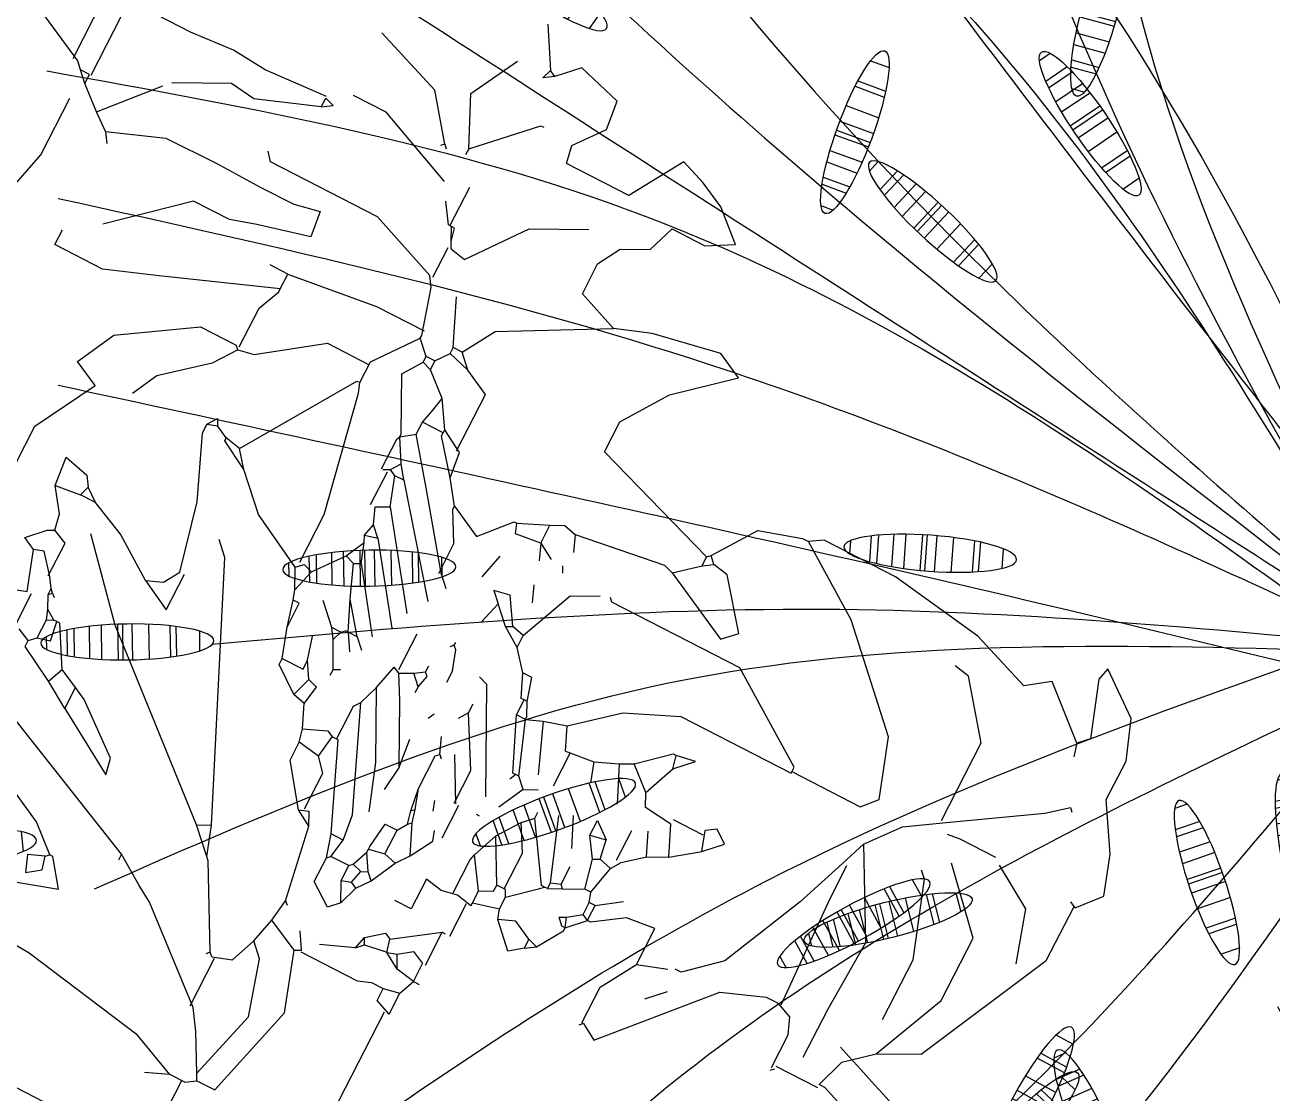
# Model space of a CAD drawing. Header units: metres. Extents: x 1769 to 3632, y 809 to 2652.
# Drawn here: x 2679.4147 to 2679.7079, y 1803.9385 to 1804.1896 of the extents above; entities that cross this region are included whole.
import ezdxf

# ---------------------------------------------------------------- set-up
doc = ezdxf.new("R2010")
doc.units = ezdxf.units.M
doc.header["$LTSCALE"] = 10
doc.layers.add('L-PLNT', color=66, linetype='Continuous')
doc.layers.add('Vegetation - Trees', color=64, linetype='Continuous', lineweight=30)

# ---------------------------------------------------------------- blocks, each defined once
blk = doc.blocks.new('GARRA DE LEON')
at = {"layer": 'L-PLNT', "color": 65, "linetype": 'Continuous'}
for p, q in [((1271.9933, 335.3613), (1272.0223, 335.3116)), ((1272.0554, 335.3323), (1272.0305, 335.3075)), ((1272.1134, 335.3158), (1272.0554, 335.3323)), ((1272.0181, 335.2992), (1272.0223, 335.3116)), ((1272.0305, 335.3075), (1272.0181, 335.2992)), ((1272.0305, 335.3075), (1272.0223, 335.3116)), ((1272.1175, 335.2785), (1272.1134, 335.3158)), ((1271.9477, 335.2412), (1271.9809, 335.3034)), ((1272.0885, 335.2412), (1272.1175, 335.2785)), ((1272.2211, 335.2868), (1272.1796, 335.2185)), ((1272.2542, 335.2744), (1272.2211, 335.2868)), ((1272.2873, 335.2578), (1272.2542, 335.2744)), ((1271.9063, 335.2247), (1271.8152, 335.2578)), ((1271.9767, 335.1791), (1272.043, 335.2454)), ((1272.043, 335.2454), (1272.0471, 335.2454)), ((1272.3246, 335.2247), (1272.2873, 335.2578)), ((1271.9767, 335.1791), (1271.9477, 335.2412)), ((1272.0927, 335.2185), (1272.0885, 335.2412)), ((1271.9477, 335.1708), (1271.9063, 335.2247)), ((1272.1796, 335.2185), (1272.0927, 335.2185)), ((1272.2915, 335.206), (1272.3246, 335.2247)), ((1272.2335, 335.1708), (1272.2459, 335.206)), ((1272.2459, 335.206), (1272.2915, 335.206)), ((1271.4901, 335.0549), (1271.4891, 335.1874)), ((1271.8649, 335.1729), (1271.8194, 335.1729)), ((1271.9684, 335.1294), (1271.8649, 335.1729)), ((1271.9477, 335.1708), (1271.9436, 335.1667)), ((1271.9477, 335.1708), (1271.9519, 335.1667)), ((1271.9767, 335.1791), (1271.9767, 335.1708)), ((1272.2003, 335.1543), (1272.2335, 335.1708)), ((1271.662, 335.1548), (1271.604, 335.1504)), ((1271.7076, 335.1512), (1271.662, 335.1548)), ((1271.7904, 335.1563), (1271.7076, 335.1512)), ((1271.8028, 335.1501), (1271.7904, 335.1543)), ((1271.7904, 335.1418), (1271.7904, 335.1543)), ((1272.0885, 335.1253), (1272.1548, 335.1584)), ((1272.1838, 335.1253), (1272.2003, 335.1543)), ((1271.5191, 335.0466), (1271.5191, 335.1501)), ((1271.604, 335.1504), (1271.5419, 335.1504)), ((1271.7904, 335.1418), (1271.7117, 335.1129)), ((1271.7904, 335.1418), (1271.8028, 335.1501)), ((1271.9995, 335.0839), (1271.9995, 335.1377)), ((1272.0347, 335.0549), (1272.0885, 335.1253)), ((1272.1838, 335.0839), (1272.1838, 335.1253)), ((1271.6786, 335.117), (1271.6123, 335.0839)), ((1271.7117, 335.1129), (1271.6786, 335.117)), ((1271.9974, 335.0839), (1271.9809, 335.1087)), ((1271.4963, 335.0549), (1271.4135, 335.0963)), ((1272.3701, 335.0963), (1272.2832, 335.0797)), ((1272.4033, 335.0797), (1272.3701, 335.0963)), ((1271.546, 335.0093), (1271.604, 335.0756)), ((1272.0015, 335.0839), (1271.9974, 335.0839)), ((1272.0098, 335.0673), (1272.0015, 335.0839)), ((1272.0057, 335.0839), (1272.0015, 335.0839)), ((1272.0098, 335.0673), (1272.0057, 335.0839)), ((1272.2376, 335.0632), (1272.1838, 335.0839)), ((1272.2832, 335.0797), (1272.2376, 335.0632)), ((1272.337, 335.0218), (1272.4033, 335.0797)), ((1271.7655, 335.0528), (1271.7572, 335.0632)), ((1272.014, 335.059), (1272.0098, 335.0673)), ((1272.0098, 335.0176), (1272.0098, 335.059)), ((1272.014, 335.059), (1272.0347, 335.0549)), ((1272.1092, 334.9928), (1272.2376, 335.0632)), ((1271.5046, 335.0466), (1271.4963, 335.0549)), ((1271.517, 335.0342), (1271.5046, 335.0466)), ((1271.517, 335.0466), (1271.5046, 335.0466)), ((1271.517, 335.0342), (1271.517, 335.0466)), ((1271.9146, 335.0528), (1271.7655, 335.0528)), ((1272.0057, 335.0176), (1271.9146, 335.0528)), ((1271.546, 335.0093), (1271.517, 335.0342)), ((1271.5667, 334.9928), (1271.6371, 335.0197)), ((1271.6371, 335.0197), (1271.7076, 335.0207)), ((1271.7076, 335.0207), (1271.7696, 335.0192)), ((1271.7696, 335.0192), (1271.8152, 335.0192)), ((1271.8152, 335.0192), (1271.8484, 335.0259)), ((1271.8484, 335.0259), (1271.8525, 334.9928)), ((1272.014, 335.0052), (1272.0057, 335.0176)), ((1272.2976, 334.9638), (1272.337, 335.0218)), ((1271.5088, 334.9306), (1271.5088, 335.0093)), ((1271.5667, 334.9928), (1271.546, 335.0093)), ((1272.0305, 334.9472), (1272.014, 335.0052)), ((1272.0719, 334.9514), (1272.0471, 335.0093)), ((1271.5667, 334.9928), (1271.575, 334.9803)), ((1271.8525, 334.9928), (1271.7862, 334.9762)), ((1272.0844, 334.9514), (1272.1092, 334.9928)), ((1271.7034, 334.9658), (1271.6164, 334.8892)), ((1271.7531, 334.9658), (1271.7034, 334.9658)), ((1271.7862, 334.9762), (1271.7531, 334.9658)), ((1272.9747, 334.9679), (1272.9706, 334.9514)), ((1273.0286, 334.9265), (1272.9747, 334.9679)), ((1271.8484, 334.9389), (1271.9643, 334.9534)), ((1271.9643, 334.9534), (1272.0305, 334.9534)), ((1272.0719, 334.9431), (1272.0719, 334.9514)), ((1272.0844, 334.9514), (1272.0719, 334.9514)), ((1272.1009, 334.9348), (1272.0844, 334.9514)), ((1272.2976, 334.9224), (1272.2976, 334.9638)), ((1272.9706, 334.9514), (1272.9954, 334.881)), ((1271.8484, 334.9389), (1271.8235, 334.9389)), ((1271.8484, 334.9182), (1271.8484, 334.9389)), ((1271.9891, 334.8892), (1272.0305, 334.9431)), ((1272.0305, 334.9431), (1272.0305, 334.9472)), ((1272.0471, 334.9265), (1272.0305, 334.9431)), ((1272.0595, 334.9265), (1272.0719, 334.9431)), ((1272.1009, 334.9348), (1272.0719, 334.9431)), ((1272.1341, 334.9182), (1272.1009, 334.9348)), ((1272.5109, 334.9224), (1272.5648, 334.9389)), ((1272.5648, 334.9389), (1272.573, 334.9389)), ((1272.5896, 334.9493), (1272.573, 334.9389)), ((1272.6642, 334.8768), (1272.573, 334.9389)), ((1272.689, 334.9493), (1272.5896, 334.9493)), ((1272.8132, 334.9306), (1272.689, 334.9493)), ((1271.4549, 334.7153), (1271.5088, 334.9306)), ((1272.0471, 334.9182), (1272.0471, 334.9265)), ((1272.0595, 334.9265), (1272.0471, 334.9265)), ((1272.0595, 334.9141), (1272.0595, 334.9265)), ((1272.4695, 334.8644), (1272.2976, 334.9224)), ((1272.4736, 334.8685), (1272.5109, 334.9224)), ((1272.8919, 334.9017), (1272.8132, 334.9306)), ((1272.9209, 334.9224), (1272.8919, 334.9017)), ((1272.983, 334.8685), (1272.9209, 334.9224)), ((1273.0472, 334.8768), (1273.0286, 334.9265)), ((1271.8484, 334.9182), (1271.7076, 334.8644)), ((1271.8359, 334.8851), (1271.8484, 334.9141)), ((1271.8484, 334.9141), (1271.8484, 334.9182)), ((1272.0305, 334.8934), (1272.0471, 334.9182)), ((1272.0595, 334.9141), (1272.0471, 334.9182)), ((1272.0885, 334.8892), (1272.0595, 334.9141)), ((1272.1341, 334.8395), (1272.1341, 334.9182)), ((1271.9891, 334.8602), (1271.9891, 334.8892)), ((1272.0637, 334.8271), (1272.0305, 334.8934)), ((1272.0844, 334.8685), (1272.0885, 334.8892)), ((1272.1092, 334.8561), (1272.0885, 334.8892)), ((1271.8359, 334.8313), (1271.8359, 334.8851)), ((1271.8566, 334.8313), (1271.9312, 334.8851)), ((1271.9312, 334.8851), (1271.9891, 334.8851)), ((1272.7718, 334.7691), (1272.6642, 334.8768)), ((1272.8256, 334.881), (1272.805, 334.8851)), ((1272.8774, 334.8147), (1272.8256, 334.881)), ((1272.9954, 334.881), (1272.983, 334.8685)), ((1273.0472, 334.823), (1273.0472, 334.8768)), ((1271.575, 334.8395), (1271.575, 334.8602)), ((1271.7076, 334.8644), (1271.6413, 334.8395)), ((1271.8939, 334.7194), (1271.985, 334.8602)), ((1271.985, 334.8602), (1271.9891, 334.8602)), ((1271.9933, 334.8478), (1271.9891, 334.8602)), ((1272.0803, 334.852), (1272.0844, 334.8685)), ((1272.4695, 334.8644), (1272.4736, 334.8685)), ((1272.4695, 334.852), (1272.4695, 334.8644)), ((1272.4695, 334.852), (1272.4819, 334.8602)), ((1272.4819, 334.8602), (1272.4736, 334.8685)), ((1272.5026, 334.8561), (1272.4819, 334.8602)), ((1272.983, 334.8685), (1272.9872, 334.852)), ((1272.0243, 334.6946), (1271.9933, 334.8478)), ((1272.0803, 334.8354), (1272.0803, 334.852)), ((1272.1092, 334.852), (1272.0803, 334.852)), ((1272.1382, 334.8395), (1272.1092, 334.8561)), ((1272.1092, 334.852), (1272.1092, 334.8561)), ((1272.1092, 334.8478), (1272.1092, 334.852)), ((1272.1423, 334.8064), (1272.1092, 334.8478)), ((1272.4405, 334.8271), (1272.4695, 334.852)), ((1272.5482, 334.7981), (1272.5026, 334.8561)), ((1271.6413, 334.8395), (1271.575, 334.8395)), ((1271.691, 334.7733), (1271.7821, 334.8313)), ((1271.7821, 334.8313), (1271.8318, 334.8313)), ((1271.8359, 334.8271), (1271.8152, 334.7981)), ((1271.8359, 334.8271), (1271.8318, 334.8313)), ((1271.8359, 334.8271), (1271.8566, 334.8313)), ((1272.0637, 334.823), (1272.0803, 334.8354)), ((1272.0637, 334.823), (1272.0637, 334.8271)), ((1272.1217, 334.7816), (1272.0803, 334.8354)), ((1272.1423, 334.8064), (1272.1382, 334.8395)), ((1272.3121, 334.8147), (1272.4281, 334.8313)), ((1272.4281, 334.8313), (1272.4405, 334.8271)), ((1272.4405, 334.8271), (1272.5316, 334.7816)), ((1272.0616, 334.8188), (1272.0637, 334.823)), ((1272.0616, 334.7774), (1272.0616, 334.8188)), ((1272.0803, 334.794), (1272.0637, 334.823)), ((1272.279, 334.8106), (1272.2956, 334.8188)), ((1272.2956, 334.8188), (1272.3121, 334.8147)), ((1272.3121, 334.8147), (1272.3204, 334.794)), ((1272.8774, 334.707), (1272.8774, 334.8147)), ((1273.0824, 334.765), (1273.0472, 334.823)), ((1271.8152, 334.7981), (1271.7614, 334.7526)), ((1272.1631, 334.7774), (1272.1423, 334.8064)), ((1272.2417, 334.794), (1272.279, 334.8106)), ((1272.279, 334.7857), (1272.279, 334.8106)), ((1272.5316, 334.7816), (1272.5482, 334.7981)), ((1272.0637, 334.7774), (1272.0719, 334.7816)), ((1272.0719, 334.7816), (1272.0803, 334.794)), ((1272.0803, 334.7774), (1272.0719, 334.7816)), ((1272.0927, 334.7774), (1272.0803, 334.794)), ((1272.1879, 334.6946), (1272.1217, 334.7816)), ((1272.2045, 334.7567), (1272.2376, 334.794)), ((1272.2376, 334.794), (1272.2417, 334.794)), ((1272.2459, 334.7816), (1272.2417, 334.794)), ((1272.279, 334.7857), (1272.2459, 334.7816)), ((1272.279, 334.7857), (1272.2997, 334.7733)), ((1272.279, 334.7857), (1272.2873, 334.765)), ((1272.9872, 334.7733), (1273.012, 334.794)), ((1273.012, 334.794), (1273.0162, 334.7898)), ((1271.6661, 334.7236), (1271.691, 334.7733)), ((1272.0699, 334.7319), (1272.0699, 334.7774)), ((1272.0927, 334.7402), (1272.0803, 334.7774)), ((1272.0927, 334.7774), (1272.0803, 334.7774)), ((1272.0927, 334.7774), (1272.1879, 334.6573)), ((1272.1631, 334.7774), (1272.2045, 334.7567)), ((1272.1631, 334.7733), (1272.1631, 334.7774)), ((1272.1838, 334.736), (1272.1631, 334.7733)), ((1272.3204, 334.765), (1272.3163, 334.7733)), ((1272.3908, 334.7609), (1272.3867, 334.765)), ((1272.7967, 334.6946), (1272.7718, 334.7691)), ((1272.8836, 334.707), (1272.9872, 334.7733)), ((1273.099, 334.7153), (1273.0824, 334.765)), ((1271.7614, 334.7526), (1271.7448, 334.7194)), ((1272.3411, 334.7443), (1272.3743, 334.7609)), ((1272.5689, 334.7609), (1272.3908, 334.7609)), ((1272.6849, 334.6822), (1272.5689, 334.7609)), ((1271.8442, 334.7277), (1271.8525, 334.7402)), ((1271.8525, 334.7402), (1271.8566, 334.7319)), ((1272.0761, 334.7319), (1272.0927, 334.7402)), ((1272.0927, 334.7402), (1272.1713, 334.6325)), ((1272.1838, 334.6946), (1272.1838, 334.736)), ((1272.2335, 334.7153), (1272.2417, 334.7484)), ((1272.3039, 334.7153), (1272.2956, 334.736)), ((1272.3121, 334.6739), (1272.3411, 334.7443)), ((1271.6992, 334.707), (1271.6661, 334.7236)), ((1271.8442, 334.7277), (1271.8566, 334.7319)), ((1271.8442, 334.7153), (1271.8442, 334.7277)), ((1271.8732, 334.7236), (1271.8566, 334.7319)), ((1271.8732, 334.7194), (1271.8732, 334.7236)), ((1271.8939, 334.7194), (1271.8732, 334.7236)), ((1271.9105, 334.6987), (1271.8732, 334.7194)), ((1271.9105, 334.6987), (1271.8939, 334.7194)), ((1272.0844, 334.7112), (1272.0761, 334.7319)), ((1271.6558, 334.6283), (1271.6992, 334.707)), ((1271.8773, 334.6366), (1271.8442, 334.7153)), ((1272.0803, 334.6946), (1272.0844, 334.7112)), ((1272.0968, 334.6987), (1272.0844, 334.7112)), ((1272.2749, 334.7112), (1272.2542, 334.707)), ((1272.2542, 334.707), (1272.2666, 334.6946)), ((1272.2956, 334.678), (1272.2749, 334.7112)), ((1272.8381, 334.678), (1272.8836, 334.707)), ((1273.0741, 334.6863), (1273.099, 334.7153)), ((1271.9519, 334.6573), (1271.9105, 334.6987)), ((1272.0243, 334.6283), (1272.0243, 334.6946)), ((1272.0803, 334.6946), (1272.0968, 334.6987)), ((1272.0844, 334.6863), (1272.0803, 334.6946)), ((1272.0968, 334.6987), (1272.1631, 334.6076)), ((1272.1879, 334.6946), (1272.2003, 334.6822)), ((1272.2666, 334.6946), (1272.2583, 334.6656)), ((1272.2873, 334.6739), (1272.2666, 334.6946)), ((1272.7801, 334.676), (1272.7967, 334.6946)), ((1272.9085, 334.6967), (1272.8919, 334.6946)), ((1272.9582, 334.6967), (1272.9085, 334.6967)), ((1273.0203, 334.6573), (1272.9665, 334.6905)), ((1273.0741, 334.6863), (1273.0658, 334.6905)), ((1272.0719, 334.6615), (1272.0844, 334.6863)), ((1272.0927, 334.6615), (1272.0844, 334.6863)), ((1272.2873, 334.6739), (1272.2956, 334.678)), ((1272.3121, 334.6573), (1272.2873, 334.6739)), ((1272.3121, 334.6739), (1272.2956, 334.678)), ((1272.3121, 334.6573), (1272.3121, 334.6739)), ((1272.4654, 334.6449), (1272.5316, 334.6739)), ((1272.5316, 334.6739), (1272.6849, 334.6739)), ((1272.6849, 334.6739), (1272.6849, 334.6822)), ((1272.6849, 334.676), (1272.7801, 334.676)), ((1272.805, 334.6366), (1272.8381, 334.678)), ((1273.0721, 334.6118), (1273.0721, 334.6863)), ((1272.0223, 334.6201), (1271.9519, 334.6573)), ((1272.043, 334.6242), (1272.0719, 334.6615)), ((1272.0844, 334.6573), (1272.0719, 334.6615)), ((1272.0844, 334.6573), (1272.0927, 334.6615)), ((1272.1009, 334.6159), (1272.0844, 334.6573)), ((1272.0927, 334.6615), (1272.1465, 334.5869)), ((1272.3329, 334.6325), (1272.3121, 334.6573)), ((1272.9789, 334.5952), (1272.9126, 334.6656)), ((1273.041, 334.5911), (1273.0203, 334.6573)), ((1272.4115, 334.5994), (1272.4654, 334.6449)), ((1271.6558, 334.5745), (1271.6558, 334.6283)), ((1271.898, 334.5497), (1271.8773, 334.6366)), ((1272.0223, 334.6201), (1272.0305, 334.6283)), ((1272.043, 334.6242), (1272.0305, 334.6283)), ((1272.2417, 334.6242), (1272.2417, 334.6283)), ((1272.3453, 334.6035), (1272.3329, 334.6325)), ((1272.3453, 334.6325), (1272.3329, 334.6325)), ((1272.3536, 334.6035), (1272.3453, 334.6325)), ((1272.5068, 334.5952), (1272.544, 334.6283)), ((1272.544, 334.6283), (1272.5482, 334.6283)), ((1272.573, 334.6325), (1272.5482, 334.6283)), ((1272.5523, 334.6118), (1272.5482, 334.6283)), ((1272.5523, 334.6118), (1272.573, 334.6325)), ((1272.7925, 334.6035), (1272.805, 334.6366)), ((1272.805, 334.6366), (1272.8629, 334.529)), ((1272.8919, 334.6325), (1272.8836, 334.6408)), ((1272.925, 334.5372), (1272.8919, 334.6325)), ((1271.7117, 334.5745), (1271.7076, 334.6118)), ((1271.7076, 334.6118), (1271.7407, 334.6035)), ((1272.0347, 334.5952), (1272.0223, 334.6201)), ((1272.0347, 334.5952), (1272.043, 334.6242)), ((1272.1299, 334.5786), (1272.1009, 334.6159)), ((1272.1175, 334.5786), (1272.1009, 334.6159)), ((1272.1941, 334.5662), (1272.1941, 334.6159)), ((1272.2417, 334.6242), (1272.2376, 334.6201)), ((1272.2459, 334.6201), (1272.2417, 334.6242)), ((1272.2542, 334.5952), (1272.2459, 334.6201)), ((1272.2542, 334.5952), (1272.2459, 334.6201)), ((1272.5358, 334.5704), (1272.5523, 334.6118)), ((1272.9872, 334.4378), (1273.0721, 334.6118)), ((1271.7407, 334.6035), (1271.749, 334.5911)), ((1271.9394, 334.5911), (1271.9229, 334.6076)), ((1272.0388, 334.5828), (1272.0347, 334.5952)), ((1272.0968, 334.5745), (1272.0719, 334.5994)), ((1272.2542, 334.5952), (1272.2542, 334.5786)), ((1272.2997, 334.5994), (1272.2873, 334.6035)), ((1272.3619, 334.4751), (1272.2997, 334.5994)), ((1272.3494, 334.6035), (1272.3453, 334.6035)), ((1272.3494, 334.5828), (1272.3494, 334.6035)), ((1272.3536, 334.6035), (1272.3494, 334.6035)), ((1272.3619, 334.5869), (1272.3536, 334.6035)), ((1272.3825, 334.5911), (1272.4115, 334.5994)), ((1272.424, 334.5704), (1272.4115, 334.5994)), ((1272.4902, 334.5869), (1272.5068, 334.5952)), ((1272.5358, 334.5704), (1272.5068, 334.5952)), ((1272.7925, 334.6035), (1272.7677, 334.5372)), ((1272.7987, 334.5579), (1272.7987, 334.6035)), ((1272.9789, 334.5082), (1272.9789, 334.5952)), ((1271.7448, 334.5786), (1271.749, 334.5911)), ((1271.7655, 334.5786), (1271.749, 334.5911)), ((1272.0761, 334.2888), (1271.9394, 334.5911)), ((1272.0471, 334.5828), (1272.0388, 334.5828)), ((1272.0471, 334.5497), (1272.0388, 334.5828)), ((1272.0471, 334.5497), (1272.0471, 334.5828)), ((1272.2252, 334.5786), (1272.2252, 334.5869)), ((1272.3784, 334.5165), (1272.3494, 334.5828)), ((1272.3619, 334.5828), (1272.3494, 334.5828)), ((1272.3619, 334.5828), (1272.3825, 334.5911)), ((1272.3619, 334.5828), (1272.3619, 334.5869)), ((1272.3867, 334.5165), (1272.3619, 334.5828)), ((1272.3825, 334.5911), (1272.4074, 334.529)), ((1272.4612, 334.5745), (1272.4902, 334.5869)), ((1272.4902, 334.5869), (1272.5109, 334.5414)), ((1271.7117, 334.5745), (1271.7448, 334.5786)), ((1271.7324, 334.5455), (1271.7117, 334.5745)), ((1271.7655, 334.5786), (1271.7448, 334.5786)), ((1271.8111, 334.5579), (1271.7655, 334.5786)), ((1272.1051, 334.5621), (1272.0968, 334.5745)), ((1272.1092, 334.5745), (1272.0968, 334.5745)), ((1272.1051, 334.5621), (1272.1092, 334.5745)), ((1272.1092, 334.5745), (1272.1134, 334.5786)), ((1272.1175, 334.5786), (1272.1134, 334.5786)), ((1272.1299, 334.5786), (1272.1175, 334.5786)), ((1272.1175, 334.5786), (1272.1299, 334.5579)), ((1272.1299, 334.5786), (1272.1423, 334.5662)), ((1272.1796, 334.5331), (1272.1879, 334.5662)), ((1272.1962, 334.5621), (1272.1879, 334.5662)), ((1272.1962, 334.5621), (1272.2128, 334.5704)), ((1272.2128, 334.5704), (1272.2252, 334.5786)), ((1272.2252, 334.5579), (1272.2128, 334.5704)), ((1272.2293, 334.5745), (1272.2252, 334.5786)), ((1272.2252, 334.5579), (1272.2293, 334.5745)), ((1272.2956, 334.5579), (1272.2956, 334.5704)), ((1272.424, 334.5704), (1272.4612, 334.5745)), ((1272.4302, 334.5704), (1272.4302, 334.5248)), ((1272.4612, 334.5745), (1272.4695, 334.5497)), ((1272.544, 334.5538), (1272.5358, 334.5704)), ((1272.6352, 334.5704), (1272.6227, 334.5621)), ((1272.6517, 334.5579), (1272.6352, 334.5704)), ((1271.8649, 334.5207), (1271.8111, 334.5579)), ((1271.8856, 334.529), (1271.898, 334.5497)), ((1271.9042, 334.5), (1271.9042, 334.5497)), ((1272.0595, 334.5124), (1272.0471, 334.5497)), ((1272.0885, 334.5248), (1272.0803, 334.5538)), ((1272.1217, 334.529), (1272.1051, 334.5621)), ((1272.2128, 334.5331), (1272.1962, 334.5621)), ((1272.2252, 334.5579), (1272.2252, 334.5497)), ((1272.2956, 334.5579), (1272.2873, 334.5455)), ((1272.3308, 334.4958), (1272.2956, 334.5579)), ((1272.5813, 334.5497), (1272.544, 334.5538)), ((1272.5813, 334.5559), (1272.6227, 334.5559)), ((1272.5979, 334.5124), (1272.5813, 334.5497)), ((1272.631, 334.5372), (1272.6227, 334.5621)), ((1272.631, 334.5372), (1272.6517, 334.5579)), ((1272.805, 334.413), (1272.7987, 334.5579)), ((1271.7365, 334.5248), (1271.7324, 334.5455)), ((1271.8566, 334.4544), (1271.778, 334.5414)), ((1272.1217, 334.529), (1272.1299, 334.5331)), ((1272.1713, 334.5082), (1272.1796, 334.5331)), ((1272.1796, 334.5331), (1272.2211, 334.4503)), ((1272.25, 334.4586), (1272.2128, 334.5331)), ((1272.2542, 334.529), (1272.2583, 334.5372)), ((1272.5979, 334.5124), (1272.631, 334.5372)), ((1272.7677, 334.5372), (1272.718, 334.4296)), ((1272.925, 334.4544), (1272.925, 334.5372)), ((1271.7076, 334.5), (1271.7282, 334.5207)), ((1271.7282, 334.5207), (1271.7365, 334.5248)), ((1271.7552, 334.5165), (1271.7365, 334.5248)), ((1271.8649, 334.5207), (1271.8856, 334.529)), ((1271.8649, 334.5207), (1271.9042, 334.5)), ((1272.1009, 334.5041), (1272.0885, 334.5248)), ((1272.0885, 334.5124), (1272.0885, 334.5248)), ((1272.1217, 334.529), (1272.1217, 334.5207)), ((1272.542, 334.4793), (1272.542, 334.5207)), ((1272.573, 334.5), (1272.5606, 334.529)), ((1272.8629, 334.529), (1272.8588, 334.4337)), ((1271.7552, 334.471), (1271.7552, 334.5165)), ((1272.0595, 334.5124), (1272.0885, 334.5124)), ((1272.0595, 334.5041), (1272.0595, 334.5124)), ((1272.0927, 334.4793), (1272.0595, 334.5041)), ((1272.0927, 334.4793), (1272.1009, 334.5041)), ((1272.1134, 334.5), (1272.1009, 334.5041)), ((1272.1651, 334.5), (1272.1713, 334.5082)), ((1272.2252, 334.3799), (1272.1713, 334.5082)), ((1272.2873, 334.4958), (1272.279, 334.5165)), ((1272.3329, 334.4503), (1272.3039, 334.5041)), ((1272.3825, 334.5165), (1272.3784, 334.5165)), ((1272.3825, 334.5165), (1272.3784, 334.5082)), ((1272.3867, 334.5165), (1272.3825, 334.5165)), ((1272.3991, 334.5041), (1272.3825, 334.471)), ((1272.3991, 334.5041), (1272.3867, 334.5165)), ((1272.3991, 334.5041), (1272.4157, 334.5124)), ((1272.4861, 334.4668), (1272.4695, 334.5041)), ((1272.4985, 334.4917), (1272.4985, 334.5124)), ((1272.4985, 334.5124), (1272.5192, 334.4958)), ((1272.573, 334.5), (1272.5979, 334.5124)), ((1272.9375, 334.413), (1272.9789, 334.5082)), ((1271.7241, 334.4917), (1271.7076, 334.5)), ((1271.7365, 334.4958), (1271.7241, 334.4917)), ((1271.7407, 334.442), (1271.7241, 334.4917)), ((1271.7572, 334.471), (1271.7365, 334.4958)), ((1272.1092, 334.4751), (1272.1134, 334.5)), ((1272.1651, 334.4544), (1272.1651, 334.5)), ((1272.25, 334.4586), (1272.2459, 334.4958)), ((1272.2832, 334.4917), (1272.2873, 334.4958)), ((1272.2832, 334.4461), (1272.2832, 334.4917)), ((1272.2873, 334.4958), (1272.2915, 334.4917)), ((1272.3308, 334.4503), (1272.3308, 334.4958)), ((1272.4281, 334.4793), (1272.4281, 334.4875)), ((1272.4819, 334.4171), (1272.4529, 334.4958)), ((1272.4985, 334.4917), (1272.5192, 334.4958)), ((1272.515, 334.4668), (1272.4985, 334.4917)), ((1272.5234, 334.471), (1272.5192, 334.4958)), ((1272.5482, 334.4793), (1272.573, 334.5)), ((1272.1092, 334.4751), (1272.0927, 334.4793)), ((1272.1217, 334.4461), (1272.1092, 334.4751)), ((1272.4157, 334.4668), (1272.4281, 334.4793)), ((1272.4736, 334.4089), (1272.4281, 334.4793)), ((1272.5399, 334.4668), (1272.5482, 334.4793)), ((1271.7655, 334.4586), (1271.7572, 334.471)), ((1271.7655, 334.4503), (1271.7655, 334.4586)), ((1271.7696, 334.4544), (1271.7655, 334.4586)), ((1272.1217, 334.4461), (1272.1507, 334.4586)), ((1272.1507, 334.4586), (1272.1589, 334.4544)), ((1272.25, 334.4586), (1272.2459, 334.4254)), ((1272.395, 334.4378), (1272.4157, 334.4668)), ((1272.4343, 334.4337), (1272.4157, 334.4668)), ((1272.515, 334.4668), (1272.5234, 334.471)), ((1272.5234, 334.4296), (1272.515, 334.4668)), ((1272.5399, 334.4668), (1272.5234, 334.471)), ((1272.5316, 334.4296), (1272.5399, 334.4668)), ((1271.7282, 334.4378), (1271.7407, 334.442)), ((1271.7469, 334.3964), (1271.7469, 334.442)), ((1271.7655, 334.4503), (1271.7696, 334.4544)), ((1271.7738, 334.4337), (1271.7655, 334.4503)), ((1271.7696, 334.4544), (1271.7738, 334.4503)), ((1272.0595, 334.2805), (1271.8566, 334.4544)), ((1272.1258, 334.4296), (1272.1217, 334.4461)), ((1272.1548, 334.4254), (1272.1589, 334.4544)), ((1272.1672, 334.4544), (1272.1589, 334.4544)), ((1272.2128, 334.3467), (1272.1672, 334.4544)), ((1272.2211, 334.4503), (1272.2417, 334.3923)), ((1272.2873, 334.4171), (1272.2832, 334.4461)), ((1272.2915, 334.4213), (1272.2832, 334.4461)), ((1272.3121, 334.4296), (1272.308, 334.442)), ((1272.337, 334.4503), (1272.337, 334.4047)), ((1272.366, 334.4503), (1272.3619, 334.4503)), ((1272.4944, 334.4213), (1272.4944, 334.4461)), ((1271.778, 334.4213), (1271.7738, 334.4337)), ((1271.7862, 334.4254), (1271.7738, 334.4337)), ((1271.778, 334.4213), (1271.7862, 334.4254)), ((1271.7904, 334.4254), (1271.7862, 334.4254)), ((1271.7945, 334.4254), (1271.7904, 334.4254)), ((1271.7945, 334.4006), (1271.7904, 334.4254)), ((1271.8235, 334.3757), (1271.7945, 334.4254)), ((1272.1258, 334.4047), (1272.1258, 334.4296)), ((1272.1548, 334.4254), (1272.1258, 334.4296)), ((1272.1693, 334.4089), (1272.1548, 334.4254)), ((1272.3825, 334.4047), (1272.395, 334.4378)), ((1272.424, 334.384), (1272.395, 334.4378)), ((1272.4343, 334.384), (1272.4343, 334.4337)), ((1272.4985, 334.4171), (1272.5234, 334.4296)), ((1272.5316, 334.4296), (1272.5234, 334.4296)), ((1272.5358, 334.4171), (1272.5316, 334.4296)), ((1272.544, 334.4171), (1272.573, 334.4378)), ((1272.6227, 334.4254), (1272.5855, 334.4213)), ((1272.6227, 334.3757), (1272.6227, 334.4254)), ((1272.718, 334.4296), (1272.6766, 334.3923)), ((1272.8588, 334.4337), (1272.8588, 334.3674)), ((1272.9375, 334.413), (1272.9872, 334.4378)), ((1271.778, 334.3964), (1271.778, 334.4213)), ((1272.2873, 334.4171), (1272.2915, 334.4213)), ((1272.2915, 334.4006), (1272.2873, 334.4171)), ((1272.2956, 334.4047), (1272.2915, 334.4213)), ((1272.4819, 334.4171), (1272.4944, 334.4213)), ((1272.4819, 334.4089), (1272.4985, 334.4171)), ((1272.4819, 334.4089), (1272.4819, 334.4171)), ((1272.4985, 334.4171), (1272.4944, 334.4213)), ((1272.5358, 334.4006), (1272.5358, 334.4171)), ((1272.544, 334.4171), (1272.5358, 334.4171)), ((1272.544, 334.4006), (1272.544, 334.4171)), ((1272.5855, 334.4213), (1272.5482, 334.3964)), ((1272.7304, 334.3923), (1272.7842, 334.413)), ((1272.7842, 334.413), (1272.8008, 334.413)), ((1272.8215, 334.4047), (1272.8008, 334.413)), ((1272.9043, 334.384), (1272.9375, 334.413)), ((1271.7696, 334.3882), (1271.7531, 334.3964)), ((1271.7696, 334.3882), (1271.778, 334.3964)), ((1271.778, 334.3964), (1271.7945, 334.4006)), ((1272.1631, 334.355), (1272.1258, 334.4047)), ((1272.1693, 334.3592), (1272.1693, 334.4089)), ((1272.2832, 334.3882), (1272.2915, 334.4006)), ((1272.2915, 334.4006), (1272.2956, 334.4047)), ((1272.3121, 334.3674), (1272.2956, 334.4047)), ((1272.3121, 334.3674), (1272.3287, 334.3964)), ((1272.3287, 334.3964), (1272.3246, 334.4089)), ((1272.3805, 334.3964), (1272.3825, 334.4047)), ((1272.3805, 334.3509), (1272.3805, 334.3964)), ((1272.4074, 334.3674), (1272.3825, 334.4047)), ((1272.4405, 334.3757), (1272.4736, 334.4047)), ((1272.4736, 334.4047), (1272.4778, 334.4089)), ((1272.4778, 334.4089), (1272.4736, 334.4089)), ((1272.4819, 334.4089), (1272.4778, 334.4089)), ((1272.5192, 334.3882), (1272.5358, 334.4006)), ((1272.5234, 334.3757), (1272.544, 334.3964)), ((1272.544, 334.3964), (1272.5358, 334.4006)), ((1272.544, 334.3964), (1272.544, 334.4006)), ((1272.5482, 334.3964), (1272.544, 334.3964)), ((1272.8298, 334.384), (1272.8215, 334.4047)), ((1271.7696, 334.3799), (1271.7696, 334.3882)), ((1271.8152, 334.355), (1271.7696, 334.3799)), ((1272.2293, 334.3467), (1272.2252, 334.3799)), ((1272.2625, 334.355), (1272.2666, 334.3882)), ((1272.2666, 334.3882), (1272.2832, 334.3882)), ((1272.2832, 334.355), (1272.2832, 334.3882)), ((1272.424, 334.3757), (1272.424, 334.384)), ((1272.4364, 334.384), (1272.424, 334.384)), ((1272.4405, 334.3757), (1272.4364, 334.384)), ((1272.5109, 334.384), (1272.5192, 334.3882)), ((1272.5192, 334.3757), (1272.5109, 334.384)), ((1272.5234, 334.3757), (1272.5192, 334.3882)), ((1272.6186, 334.2681), (1272.7304, 334.3923)), ((1272.6227, 334.3757), (1272.66, 334.3882)), ((1272.6766, 334.3923), (1272.6683, 334.3923)), ((1272.8298, 334.3385), (1272.8298, 334.384)), ((1272.8919, 334.3467), (1272.9043, 334.384)), ((1271.8152, 334.355), (1271.8235, 334.3757)), ((1271.8484, 334.3633), (1271.8235, 334.3757)), ((1271.8649, 334.355), (1271.8484, 334.3633)), ((1271.8484, 334.3343), (1271.8484, 334.3633)), ((1272.2997, 334.3509), (1272.3121, 334.3674)), ((1272.4074, 334.3674), (1272.424, 334.3757)), ((1272.4074, 334.355), (1272.4074, 334.3674)), ((1272.4405, 334.3592), (1272.4405, 334.3757)), ((1272.5026, 334.3385), (1272.5234, 334.3716)), ((1272.5234, 334.3757), (1272.5192, 334.3757)), ((1272.5234, 334.3716), (1272.5234, 334.3757)), ((1272.5958, 334.3302), (1272.6227, 334.3757)), ((1272.6517, 334.3426), (1272.6724, 334.3633)), ((1271.9933, 334.2059), (1271.6744, 334.3509)), ((1271.8484, 334.3343), (1271.8152, 334.355)), ((1271.927, 334.3053), (1271.8649, 334.355)), ((1272.1631, 334.355), (1272.1755, 334.3592)), ((1272.1838, 334.3426), (1272.1631, 334.355)), ((1272.1838, 334.3426), (1272.1755, 334.3592)), ((1272.2625, 334.3509), (1272.2832, 334.355)), ((1272.2625, 334.3509), (1272.2625, 334.355)), ((1272.2625, 334.3467), (1272.2625, 334.3509)), ((1272.2997, 334.3509), (1272.2832, 334.355)), ((1272.2832, 334.3177), (1272.2997, 334.3509)), ((1272.366, 334.3467), (1272.3432, 334.3509)), ((1272.3432, 334.3509), (1272.3432, 334.3095)), ((1272.3867, 334.3509), (1272.366, 334.3467)), ((1272.4074, 334.3467), (1272.3867, 334.3509)), ((1272.4074, 334.3509), (1272.4405, 334.3592)), ((1272.4074, 334.3509), (1272.4074, 334.355)), ((1272.4074, 334.3467), (1272.4074, 334.3509)), ((1272.4447, 334.3467), (1272.4405, 334.3592)), ((1272.4654, 334.355), (1272.4447, 334.3467)), ((1272.4902, 334.3426), (1272.4654, 334.355)), ((1271.8484, 334.3343), (1271.9312, 334.2846)), ((1272.2003, 334.2474), (1272.1838, 334.3426)), ((1272.2211, 334.3177), (1272.2128, 334.3467)), ((1272.2293, 334.3467), (1272.2128, 334.3467)), ((1272.2252, 334.3219), (1272.2293, 334.3467)), ((1272.2542, 334.326), (1272.2625, 334.3467)), ((1272.2749, 334.326), (1272.2625, 334.3467)), ((1272.4012, 334.3012), (1272.4012, 334.3467)), ((1272.4736, 334.3177), (1272.4447, 334.3467)), ((1272.4902, 334.3302), (1272.4902, 334.3426)), ((1272.5026, 334.3385), (1272.4902, 334.3426)), ((1272.4902, 334.3302), (1272.5026, 334.3385)), ((1272.834, 334.3385), (1272.8298, 334.3343)), ((1272.834, 334.3426), (1272.8919, 334.3426)), ((1272.9002, 334.3467), (1272.8919, 334.3467)), ((1272.9333, 334.3343), (1272.9002, 334.3467)), ((1272.2211, 334.3177), (1272.2252, 334.3219)), ((1272.2211, 334.2846), (1272.2211, 334.3177)), ((1272.25, 334.3219), (1272.2252, 334.3219)), ((1272.25, 334.3219), (1272.2542, 334.326)), ((1272.25, 334.3012), (1272.25, 334.3219)), ((1272.2666, 334.3219), (1272.2542, 334.326)), ((1272.2625, 334.3053), (1272.2666, 334.3219)), ((1272.2666, 334.3219), (1272.2749, 334.326)), ((1272.2707, 334.3012), (1272.2832, 334.3177)), ((1272.2832, 334.3177), (1272.2749, 334.326)), ((1272.4902, 334.3302), (1272.4736, 334.3177)), ((1272.5958, 334.2805), (1272.5958, 334.3302)), ((1271.9312, 334.2846), (1271.927, 334.3053)), ((1272.25, 334.3012), (1272.2625, 334.3053)), ((1272.2707, 334.3012), (1272.2625, 334.3053)), ((1272.3432, 334.3095), (1272.3204, 334.3095)), ((1272.0595, 334.2805), (1272.0761, 334.2888)), ((1272.0885, 334.2515), (1272.0761, 334.2888)), ((1272.2625, 334.2763), (1272.25, 334.3012)), ((1272.2625, 334.2763), (1272.2707, 334.3012)), ((1272.337, 334.2639), (1272.3908, 334.3012)), ((1272.3908, 334.2556), (1272.3908, 334.3012)), ((1272.3908, 334.3012), (1272.395, 334.3012)), ((1272.0885, 334.2515), (1272.0595, 334.2805)), ((1272.25, 334.2639), (1272.2211, 334.2846)), ((1272.2625, 334.2763), (1272.25, 334.2639)), ((1272.5979, 334.2805), (1272.5938, 334.2763)), ((1272.5979, 334.2805), (1272.6186, 334.2681)), ((1272.308, 334.2515), (1272.3287, 334.2681)), ((1272.3287, 334.2681), (1272.337, 334.2639)), ((1272.3411, 334.2474), (1272.337, 334.2639)), ((1272.3536, 334.2515), (1272.3701, 334.2639)), ((1272.3701, 334.2639), (1272.3867, 334.2556)), ((1272.3867, 334.2308), (1272.3867, 334.2556)), ((1272.0927, 334.2474), (1272.0885, 334.2515)), ((1272.1465, 334.148), (1272.0927, 334.2474)), ((1272.1962, 334.2184), (1272.2003, 334.2474)), ((1272.2003, 334.2474), (1272.2045, 334.2432)), ((1272.3039, 334.2349), (1272.308, 334.2515)), ((1272.3039, 334.2349), (1272.3121, 334.2432)), ((1272.3121, 334.2432), (1272.308, 334.2515)), ((1272.3121, 334.2432), (1272.337, 334.2474)), ((1272.3411, 334.2474), (1272.337, 334.2474)), ((1272.3411, 334.2474), (1272.3536, 334.2515)), ((1272.3619, 334.2349), (1272.3411, 334.2474)), ((1272.3619, 334.2349), (1272.3536, 334.2515)), ((1272.3039, 334.2349), (1272.2625, 334.2184)), ((1272.3867, 334.2308), (1272.3619, 334.2349)), ((1272.3784, 334.2101), (1272.3867, 334.2308)), ((1272.3867, 334.2308), (1272.395, 334.2308)), ((1271.8815, 334.1935), (1271.8401, 334.2142)), ((1272.1879, 334.1852), (1272.1962, 334.2184)), ((1272.2376, 334.1977), (1272.1962, 334.2184)), ((1272.2459, 334.2018), (1272.2335, 334.2225)), ((1272.3577, 334.2059), (1272.3784, 334.2101)), ((1272.3784, 334.1811), (1272.3784, 334.2101)), ((1271.9146, 334.1645), (1271.8815, 334.1935)), ((1272.0305, 334.1811), (1271.9933, 334.2059)), ((1271.9933, 334.2059), (1271.9933, 334.1977)), ((1272.2376, 334.1977), (1272.2459, 334.2018)), ((1272.2625, 334.1231), (1272.2376, 334.1977)), ((1272.2459, 334.1997), (1272.3246, 334.1997)), ((1272.3246, 334.1997), (1272.3411, 334.2059)), ((1272.3411, 334.2059), (1272.3577, 334.2059)), ((1272.3577, 334.1894), (1272.3577, 334.2059)), ((1272.0513, 334.1687), (1272.0305, 334.1811)), ((1272.0513, 334.1687), (1272.0305, 334.1811)), ((1272.1755, 334.1521), (1272.1879, 334.1852)), ((1272.2045, 334.1687), (1272.1879, 334.1852)), ((1272.3784, 334.1811), (1272.3577, 334.1894)), ((1272.3722, 334.0569), (1272.3722, 334.1811)), ((1271.9105, 334.1604), (1271.9146, 334.1645)), ((1271.9187, 334.1645), (1271.9146, 334.1645)), ((1271.9436, 334.1314), (1271.9187, 334.1645)), ((1272.1589, 334.0776), (1272.0513, 334.1687)), ((1272.2252, 334.0983), (1272.2045, 334.1687)), ((1271.9105, 334.1604), (1271.8898, 334.1521)), ((1271.8898, 334.1521), (1271.898, 334.1314)), ((1271.9146, 334.1438), (1271.9105, 334.1604)), ((1272.1465, 334.148), (1272.1423, 334.1438)), ((1272.1507, 334.1438), (1272.1465, 334.148)), ((1272.1507, 334.1438), (1272.1755, 334.1521)), ((1271.8773, 334.1107), (1271.9436, 334.1314)), ((1271.898, 334.1314), (1271.9146, 334.1438)), ((1272.1548, 334.0776), (1272.1548, 334.1438)), ((1272.2293, 333.9989), (1272.2625, 334.1231)), ((1272.2003, 334.0072), (1272.2252, 334.0983)), ((1272.1755, 334.0527), (1272.1589, 334.0776)), ((1271.9477, 334.0444), (1271.6744, 334.061)), ((1272.1134, 334.0154), (1271.9477, 334.0444)), ((1272.2003, 334.0072), (1272.1755, 334.0527)), ((1272.1713, 333.9906), (1272.1134, 334.0154)), ((1272.1921, 333.9906), (1272.2045, 333.9989)), ((1272.2045, 333.9989), (1272.2003, 334.0072)), ((1272.2045, 333.9989), (1272.2293, 333.9989)), ((1272.1713, 333.9906), (1272.1423, 333.9782)), ((1272.1921, 333.9906), (1272.1713, 333.9906)), ((1272.1879, 333.9119), (1272.1879, 333.9906)), ((1271.9767, 333.8891), (1272.1423, 333.8891))]:
    blk.add_line(p, q, dxfattribs=at)
blk = doc.blocks.new('*U110')
at = {"layer": 'Vegetation - Trees'}
for p, q in [((-5.13, 11.36), (-3.23, 12.04)), ((-4.99, 8.06), (-1.24, 9.4)), ((-4.81, 6.96), (-0.69, 8.43)), ((-4.3, 4.62), (0.4, 6.3)), ((-3.82, 2.85), (1.15, 4.62)), ((-3.82, 2.85), (1.15, 4.62)), ((-3.07, 0.42), (2.11, 2.27)), ((-2.84, -0.28), (2.37, 1.58)), ((-2.84, -0.28), (2.37, 1.58)), ((-2.34, -1.67), (2.87, 0.19)), ((-1.39, -4.07), (3.65, -2.26)), ((-0.03, -7.06), (4.49, -5.44)), ((0.4, -7.9), (4.69, -6.36)), ((2.32, -11.02), (5.18, -10)), ((4.49, -12.56), (4.49, -12.56))]:
    blk.add_line(p, q, dxfattribs=at)
blk.add_ellipse((0, 0), major_axis=(4.49, -12.56), ratio=0.207464, dxfattribs=at)
blk = doc.blocks.new('*U108')
at = {"layer": 'Vegetation - Trees'}
for p, q in [((-5.13, 11.36), (-3.23, 12.04)), ((-4.99, 8.06), (-1.24, 9.4)), ((-4.81, 6.96), (-0.69, 8.43)), ((-4.3, 4.62), (0.4, 6.3)), ((-3.82, 2.85), (1.15, 4.62)), ((-3.82, 2.85), (1.15, 4.62)), ((-3.07, 0.42), (2.11, 2.27)), ((-2.84, -0.28), (2.37, 1.58)), ((-2.84, -0.28), (2.37, 1.58)), ((-2.34, -1.67), (2.87, 0.19)), ((-1.39, -4.07), (3.65, -2.26)), ((-0.03, -7.06), (4.49, -5.44)), ((0.4, -7.9), (4.69, -6.36)), ((2.32, -11.02), (5.18, -10)), ((4.49, -12.56), (4.49, -12.56))]:
    blk.add_line(p, q, dxfattribs=at)
blk.add_ellipse((0, 0), major_axis=(4.49, -12.56), ratio=0.207464, dxfattribs=at)
blk = doc.blocks.new('*U122')
at = {"layer": 'Vegetation - Trees'}
for p, q in [((-5.13, 11.36), (-3.23, 12.04)), ((-4.99, 8.06), (-1.24, 9.4)), ((-4.81, 6.96), (-0.69, 8.43)), ((-4.3, 4.62), (0.4, 6.3)), ((-3.82, 2.85), (1.15, 4.62)), ((-3.82, 2.85), (1.15, 4.62)), ((-3.07, 0.42), (2.11, 2.27)), ((-2.84, -0.28), (2.37, 1.58)), ((-2.84, -0.28), (2.37, 1.58)), ((-2.34, -1.67), (2.87, 0.19)), ((-1.39, -4.07), (3.65, -2.26)), ((-0.03, -7.06), (4.49, -5.44)), ((0.4, -7.9), (4.69, -6.36)), ((2.32, -11.02), (5.18, -10)), ((4.49, -12.56), (4.49, -12.56))]:
    blk.add_line(p, q, dxfattribs=at)
blk.add_ellipse((0, 0), major_axis=(4.49, -12.56), ratio=0.207464, dxfattribs=at)
blk = doc.blocks.new('*U121')
at = {"layer": 'Vegetation - Trees'}
for p, q in [((-5.13, 11.36), (-3.23, 12.04)), ((-4.99, 8.06), (-1.24, 9.4)), ((-4.81, 6.96), (-0.69, 8.43)), ((-4.3, 4.62), (0.4, 6.3)), ((-3.82, 2.85), (1.15, 4.62)), ((-3.82, 2.85), (1.15, 4.62)), ((-3.07, 0.42), (2.11, 2.27)), ((-2.84, -0.28), (2.37, 1.58)), ((-2.84, -0.28), (2.37, 1.58)), ((-2.34, -1.67), (2.87, 0.19)), ((-1.39, -4.07), (3.65, -2.26)), ((-0.03, -7.06), (4.49, -5.44)), ((0.4, -7.9), (4.69, -6.36)), ((2.32, -11.02), (5.18, -10)), ((4.49, -12.56), (4.49, -12.56))]:
    blk.add_line(p, q, dxfattribs=at)
blk.add_ellipse((0, 0), major_axis=(4.49, -12.56), ratio=0.207464, dxfattribs=at)
blk = doc.blocks.new('*U120')
at = {"layer": 'Vegetation - Trees'}
for p, q in [((-5.13, 11.36), (-3.23, 12.04)), ((-4.99, 8.06), (-1.24, 9.4)), ((-4.81, 6.96), (-0.69, 8.43)), ((-4.3, 4.62), (0.4, 6.3)), ((-3.82, 2.85), (1.15, 4.62)), ((-3.82, 2.85), (1.15, 4.62)), ((-3.07, 0.42), (2.11, 2.27)), ((-2.84, -0.28), (2.37, 1.58)), ((-2.84, -0.28), (2.37, 1.58)), ((-2.34, -1.67), (2.87, 0.19)), ((-1.39, -4.07), (3.65, -2.26)), ((-0.03, -7.06), (4.49, -5.44)), ((0.4, -7.9), (4.69, -6.36)), ((2.32, -11.02), (5.18, -10)), ((4.49, -12.56), (4.49, -12.56))]:
    blk.add_line(p, q, dxfattribs=at)
blk.add_ellipse((0, 0), major_axis=(4.49, -12.56), ratio=0.207464, dxfattribs=at)
blk = doc.blocks.new('*U119')
at = {"layer": 'Vegetation - Trees'}
for p, q in [((-5.13, 11.36), (-3.23, 12.04)), ((-4.99, 8.06), (-1.24, 9.4)), ((-4.81, 6.96), (-0.69, 8.43)), ((-4.3, 4.62), (0.4, 6.3)), ((-3.82, 2.85), (1.15, 4.62)), ((-3.82, 2.85), (1.15, 4.62)), ((-3.07, 0.42), (2.11, 2.27)), ((-2.84, -0.28), (2.37, 1.58)), ((-2.84, -0.28), (2.37, 1.58)), ((-2.34, -1.67), (2.87, 0.19)), ((-1.39, -4.07), (3.65, -2.26)), ((-0.03, -7.06), (4.49, -5.44)), ((0.4, -7.9), (4.69, -6.36)), ((2.32, -11.02), (5.18, -10)), ((4.49, -12.56), (4.49, -12.56))]:
    blk.add_line(p, q, dxfattribs=at)
blk.add_ellipse((0, 0), major_axis=(4.49, -12.56), ratio=0.207464, dxfattribs=at)
blk = doc.blocks.new('*U115')
at = {"layer": 'Vegetation - Trees'}
for p, q in [((-5.13, 11.36), (-3.23, 12.04)), ((-4.99, 8.06), (-1.24, 9.4)), ((-4.81, 6.96), (-0.69, 8.43)), ((-4.3, 4.62), (0.4, 6.3)), ((-3.82, 2.85), (1.15, 4.62)), ((-3.82, 2.85), (1.15, 4.62)), ((-3.07, 0.42), (2.11, 2.27)), ((-2.84, -0.28), (2.37, 1.58)), ((-2.84, -0.28), (2.37, 1.58)), ((-2.34, -1.67), (2.87, 0.19)), ((-1.39, -4.07), (3.65, -2.26)), ((-0.03, -7.06), (4.49, -5.44)), ((0.4, -7.9), (4.69, -6.36)), ((2.32, -11.02), (5.18, -10)), ((4.49, -12.56), (4.49, -12.56))]:
    blk.add_line(p, q, dxfattribs=at)
at = {"layer": 'Vegetation - Trees', "extrusion": (0, 0, -1)}
blk.add_ellipse((0, 0), major_axis=(4.49, -12.56), ratio=0.207464, dxfattribs=at)
blk = doc.blocks.new('*U114')
at = {"layer": 'Vegetation - Trees'}
for p, q in [((-5.13, 11.36), (-3.23, 12.04)), ((-4.99, 8.06), (-1.24, 9.4)), ((-4.81, 6.96), (-0.69, 8.43)), ((-4.3, 4.62), (0.4, 6.3)), ((-3.82, 2.85), (1.15, 4.62)), ((-3.82, 2.85), (1.15, 4.62)), ((-3.07, 0.42), (2.11, 2.27)), ((-2.84, -0.28), (2.37, 1.58)), ((-2.84, -0.28), (2.37, 1.58)), ((-2.34, -1.67), (2.87, 0.19)), ((-1.39, -4.07), (3.65, -2.26)), ((-0.03, -7.06), (4.49, -5.44)), ((0.4, -7.9), (4.69, -6.36)), ((2.32, -11.02), (5.18, -10)), ((4.49, -12.56), (4.49, -12.56))]:
    blk.add_line(p, q, dxfattribs=at)
at = {"layer": 'Vegetation - Trees', "extrusion": (0, 0, -1)}
blk.add_ellipse((0, 0), major_axis=(4.49, -12.56), ratio=0.207464, dxfattribs=at)
blk = doc.blocks.new('*U113')
at = {"layer": 'Vegetation - Trees'}
for p, q in [((-5.13, 11.36), (-3.23, 12.04)), ((-4.99, 8.06), (-1.24, 9.4)), ((-4.81, 6.96), (-0.69, 8.43)), ((-4.3, 4.62), (0.4, 6.3)), ((-3.82, 2.85), (1.15, 4.62)), ((-3.82, 2.85), (1.15, 4.62)), ((-3.07, 0.42), (2.11, 2.27)), ((-2.84, -0.28), (2.37, 1.58)), ((-2.84, -0.28), (2.37, 1.58)), ((-2.34, -1.67), (2.87, 0.19)), ((-1.39, -4.07), (3.65, -2.26)), ((-0.03, -7.06), (4.49, -5.44)), ((0.4, -7.9), (4.69, -6.36)), ((2.32, -11.02), (5.18, -10)), ((4.49, -12.56), (4.49, -12.56))]:
    blk.add_line(p, q, dxfattribs=at)
at = {"layer": 'Vegetation - Trees', "extrusion": (0, 0, -1)}
blk.add_ellipse((0, 0), major_axis=(4.49, -12.56), ratio=0.207464, dxfattribs=at)
blk = doc.blocks.new('*U112')
at = {"layer": 'Vegetation - Trees'}
for p, q in [((-5.13, 11.36), (-3.23, 12.04)), ((-4.99, 8.06), (-1.24, 9.4)), ((-4.81, 6.96), (-0.69, 8.43)), ((-4.3, 4.62), (0.4, 6.3)), ((-3.82, 2.85), (1.15, 4.62)), ((-3.82, 2.85), (1.15, 4.62)), ((-3.07, 0.42), (2.11, 2.27)), ((-2.84, -0.28), (2.37, 1.58)), ((-2.84, -0.28), (2.37, 1.58)), ((-2.34, -1.67), (2.87, 0.19)), ((-1.39, -4.07), (3.65, -2.26)), ((-0.03, -7.06), (4.49, -5.44)), ((0.4, -7.9), (4.69, -6.36)), ((2.32, -11.02), (5.18, -10)), ((4.49, -12.56), (4.49, -12.56))]:
    blk.add_line(p, q, dxfattribs=at)
at = {"layer": 'Vegetation - Trees', "extrusion": (0, 0, -1)}
blk.add_ellipse((0, 0), major_axis=(4.49, -12.56), ratio=0.207464, dxfattribs=at)
blk = doc.blocks.new('*U111')
at = {"layer": 'Vegetation - Trees'}
for p, q in [((-5.13, 11.36), (-3.23, 12.04)), ((-4.99, 8.06), (-1.24, 9.4)), ((-4.81, 6.96), (-0.69, 8.43)), ((-4.3, 4.62), (0.4, 6.3)), ((-3.82, 2.85), (1.15, 4.62)), ((-3.82, 2.85), (1.15, 4.62)), ((-3.07, 0.42), (2.11, 2.27)), ((-2.84, -0.28), (2.37, 1.58)), ((-2.84, -0.28), (2.37, 1.58)), ((-2.34, -1.67), (2.87, 0.19)), ((-1.39, -4.07), (3.65, -2.26)), ((-0.03, -7.06), (4.49, -5.44)), ((0.4, -7.9), (4.69, -6.36)), ((2.32, -11.02), (5.18, -10)), ((4.49, -12.56), (4.49, -12.56))]:
    blk.add_line(p, q, dxfattribs=at)
at = {"layer": 'Vegetation - Trees', "extrusion": (0, 0, -1)}
blk.add_ellipse((0, 0), major_axis=(4.49, -12.56), ratio=0.207464, dxfattribs=at)
blk = doc.blocks.new('*U104')
at = {"layer": 'Vegetation - Trees'}
for p, q in [((-5.13, 11.36), (-3.23, 12.04)), ((-4.99, 8.06), (-1.24, 9.4)), ((-4.81, 6.96), (-0.69, 8.43)), ((-4.3, 4.62), (0.4, 6.3)), ((-3.82, 2.85), (1.15, 4.62)), ((-3.82, 2.85), (1.15, 4.62)), ((-3.07, 0.42), (2.11, 2.27)), ((-2.84, -0.28), (2.37, 1.58)), ((-2.84, -0.28), (2.37, 1.58)), ((-2.34, -1.67), (2.87, 0.19)), ((-1.39, -4.07), (3.65, -2.26)), ((-0.03, -7.06), (4.49, -5.44)), ((0.4, -7.9), (4.69, -6.36)), ((2.32, -11.02), (5.18, -10)), ((4.49, -12.56), (4.49, -12.56))]:
    blk.add_line(p, q, dxfattribs=at)
blk.add_ellipse((0, 0), major_axis=(4.49, -12.56), ratio=0.207464, dxfattribs=at)
blk = doc.blocks.new('JUNCO PLANTA')
at = {"layer": 'L-PLNT', "color": 61}
for points in [[(1270.59136, 198.63288), (1270.6515, 198.5364), (1270.74667, 198.45337)], [(1270.58797, 198.62981), (1270.67816, 198.5606), (1270.75158, 198.45783)], [(1270.51876, 198.58575), (1270.65719, 198.52494), (1270.75787, 198.45364)], [(1270.58021, 198.58339), (1270.66555, 198.50764), (1270.75441, 198.4463)], [(1270.52767, 198.56322), (1270.70278, 198.47872), (1270.74916, 198.45734)], [(1270.50828, 198.53961), (1270.60476, 198.52284), (1270.74948, 198.44944)], [(1270.50319, 198.5066), (1270.57483, 198.48487), (1270.75649, 198.44609)], [(1270.48064, 198.42661), (1270.59285, 198.45361), (1270.76026, 198.44151)], [(1270.55702, 198.34541), (1270.65538, 198.40326), (1270.75441, 198.4463)], [(1270.59553, 198.22154), (1270.66949, 198.35342), (1270.75023, 198.4467)], [(1270.81039, 198.22694), (1270.79172, 198.33951), (1270.76126, 198.44309)], [(1270.5584, 198.2947), (1270.63604, 198.37775), (1270.74545, 198.44085)], [(1270.69064, 198.17707), (1270.74442, 198.31838), (1270.76425, 198.44015)], [(1270.50936, 198.37534), (1270.69749, 198.42445), (1270.74713, 198.43647)], [(1270.64044, 198.20663), (1270.66649, 198.30103), (1270.75359, 198.43795)], [(1270.6504, 198.20197), (1270.70614, 198.28249), (1270.75537, 198.43711)], [(1270.77058, 198.19548), (1270.78454, 198.30831), (1270.76282, 198.43272)]]:
    blk.add_spline(points, degree=3, dxfattribs=at)
for points, knots in [([(1270.50604, 198.53583), (1270.54394, 198.51742), (1270.6247, 198.47821), (1270.71186, 198.45695), (1270.75833, 198.44627)], [0, 0, 0, 0, 0.469345, 1, 1, 1, 1]), ([(1270.51017, 198.4701), (1270.56931, 198.46433), (1270.65202, 198.45627), (1270.73473, 198.44821), (1270.75829, 198.44592)], [0, 0, 0, 0, 0.715137, 1, 1, 1, 1]), ([(1270.49342, 198.4064), (1270.53417, 198.41714), (1270.62097, 198.44002), (1270.71059, 198.44405), (1270.75824, 198.44556)], [0, 0, 0, 0, 0.469397, 1, 1, 1, 1])]:
    blk.add_open_spline(points, degree=3, knots=knots, dxfattribs=at)
at = {"layer": 'L-PLNT', "color": 39, "true_color": 0x473624}
for name, p, xscale, yscale, zscale, rotation in [('*U110', (1270.57897, 198.65651), 0.001213067589091745, 0.001213067589091745, 0.001213067589091745, 18.74647119705082), ('*U110', (1270.56565, 198.64442), -0.001213067589091745, 0.001213067589091745, 0.001213067589091745, 65.6917273433484), ('*U104', (1270.56765, 198.59358), -0.001213067589164313, 0.001213067589164313, 0.001213067589164313, 70.59416818701116), ('*U108', (1270.65862, 198.50696), 0.001213067589126227, 0.001213067589126227, 0.001213067589126227, 41.73751889170448), ('*U120', (1270.55406, 198.48374), -0.001213067589128253, 0.001213067589128253, 0.001213067589128253, 101.4914293999393), ('*U119', (1270.64079, 198.47724), -0.001213067589188965, 0.001213067589188965, 0.001213067589188965, 93.73983309613004), ('*U121', (1270.66872, 198.42187), -0.001213067589132681, 0.001213067589132681, 0.001213067589132681, 132.5997401830819), ('*U122', (1270.57672, 198.37148), -0.001213067589163074, 0.001213067589163074, 0.001213067589163074, 137.7565145758233)]:
    blk.add_blockref(name, p, dxfattribs=dict(at, xscale=xscale, yscale=yscale, zscale=zscale, rotation=rotation))
at = {"layer": 'L-PLNT', "color": 39, "true_color": 0x473624, "extrusion": (0, 0, -1)}
for name, p, xscale, yscale, zscale, rotation in [('*U115', (-1270.69304, 198.35728), 0.001213067589114518, 0.001213067589114518, 0.001213067589114518, 209.0429905508576), ('*U114', (-1270.68759, 198.35381), -0.001213067589089982, 0.001213067589089982, 0.001213067589089982, 233.8321984272498), ('*U113', (-1270.62829, 198.34664), -0.001213067589096973, 0.001213067589096973, 0.001213067589096973, 242.6467863508977), ('*U115', (-1270.73229, 198.33893), -0.001213067589114517, 0.001213067589114517, 0.001213067589114517, 201.0805479739471), ('*U112', (-1270.5428, 198.33855), -0.001213067589155066, 0.001213067589155066, 0.001213067589155066, 261.7256869623004), ('*U114', (-1270.73312, 198.33252), 0.001213067589089982, 0.001213067589089982, 0.001213067589089982, 176.2913400975548), ('*U111', (-1270.53102, 198.28906), -0.001213067589117766, 0.001213067589117766, 0.001213067589117766, 256.8232461194222), ('*U112', (-1270.81424, 198.21162), 0.001213067589155066, 0.001213067589155066, 0.001213067589155066, 148.3978515625042), ('*U111', (-1270.78381, 198.17085), 0.001213067589117766, 0.001213067589117766, 0.001213067589117766, 153.3002924053825)]:
    blk.add_blockref(name, p, dxfattribs=dict(at, xscale=xscale, yscale=yscale, zscale=zscale, rotation=rotation))

msp = doc.modelspace()

# ---------------------------------------------------------------- block references
at = {"layer": 'L-PLNT', "rotation": 332.8153662818421}
for name, p, xscale, yscale, zscale in [('JUNCO PLANTA', (1143.90155, 2312.6789), 1.25779999621497, 1.25779999621497, 1.25779999621497), ('JUNCO PLANTA', (1143.90381, 2312.23291), 1.25779999621497, 1.25779999621497, 1.25779999621497), ('GARRA DE LEON', (2435.62335, 1857.88343), 0.1898607951434572, 0.1898607951434572, 0.1898607951434572), ('JUNCO PLANTA', (1143.95628, 2311.84725), 1.25779999621497, 1.25779999621497, 1.25779999621497)]:
    msp.add_blockref(name, p, dxfattribs=dict(at, xscale=xscale, yscale=yscale, zscale=zscale))

doc.saveas('drawing.dxf')
